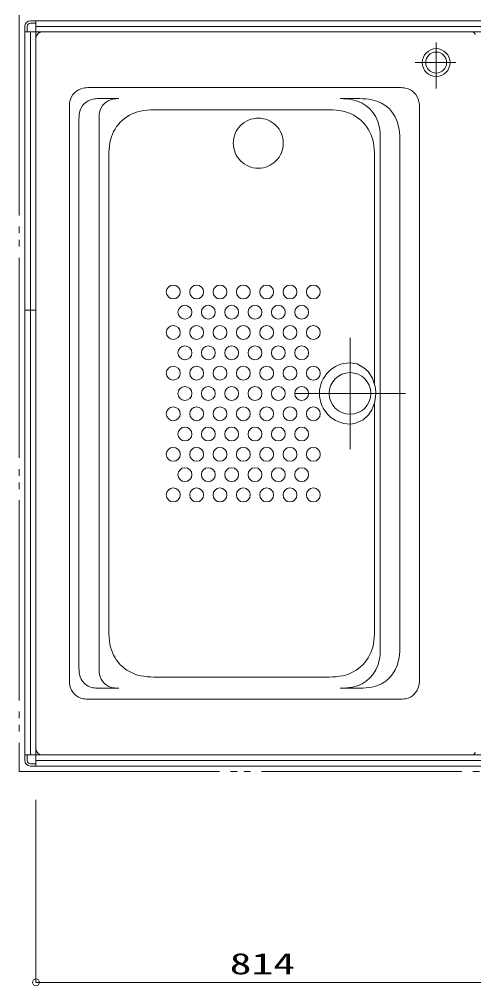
# Model space of a CAD drawing. Units: millimetres on the paper. Extents: x -305 to 305, y -152 to 152.
# Drawn here: x -234.9 to -194.1, y 16.8 to 103.7 of the extents above; entities that cross this region are included whole.
import ezdxf
from ezdxf.enums import TextEntityAlignment as Align

# ---------------------------------------------------------------- set-up
doc = ezdxf.new("R2010")
doc.units = ezdxf.units.MM
doc.linetypes.add('LONG_CHAIN', pattern=[21, 18, -1, 1, -1])
doc.linetypes.add('LONG_DOUBLE_CHAIN', pattern=[21.8, 18, -1, 0.6, -0.6, 0.6, -1])
doc.layers.add('0-0_0', color=7, linetype='Continuous', lineweight=9)
doc.layers.add('0-1_VIEW0001', color=7, linetype='Continuous', lineweight=9)
doc.styles.add('ＭＳ ゴシック', font='')
doc.styles.get('ＭＳ ゴシック').set_extended_font_data('MS Gothic')

# ---------------------------------------------------------------- blocks, each defined once
blk = doc.blocks.new('_ORIGIN')
at = {"layer": '0-0_0'}
blk.add_line((0, 0), (-1, 0), dxfattribs=at)
blk.add_circle((0, 0), 0.5, dxfattribs=at)

msp = doc.modelspace()

# ---------------------------------------------------------------- linework, layer by layer
at = {"layer": '0-1_VIEW0001'}
for p, q in [((-233.934, 103.573), (-233.434, 103.573)), ((-148.434, 103.573), (-233.434, 103.573)), ((-233.434, 36.573), (-233.434, 103.573)), ((-148.434, 103.573), (-233.434, 103.573)), ((-233.434, 103.573), (-233.434, 103.173)), ((-234.434, 102.573), (-234.434, 103.073)), ((-234.434, 37.573), (-234.434, 102.573)), ((-147.434, 102.573), (-234.434, 102.573)), ((-234.434, 102.573), (-234.434, 37.573)), ((-234.434, 102.573), (-234.034, 102.573)), ((-234.234, 102.573), (-234.234, 103.073)), ((-233.934, 103.373), (-233.434, 103.373)), ((-233.934, 37.573), (-233.934, 102.573)), ((-148.434, 103.073), (-233.434, 103.073)), ((-232.884, 102.574), (-194.184, 102.574)), ((-233.434, 38.123), (-233.434, 102.024)), ((-228.637, 97.574), (-200.732, 97.574)), ((-225.968, 96.582), (-227.767, 96.582)), ((-206.056, 96.582), (-204.306, 96.582)), ((-230.434, 44.371), (-230.434, 95.776)), ((-198.934, 95.776), (-198.934, 44.371)), ((-229.565, 94.784), (-229.565, 45.363)), ((-227.765, 94.784), (-227.765, 45.363)), ((-222.837, 95.573), (-207.032, 95.573)), ((-202.46, 92.987), (-202.46, 47.16)), ((-200.71, 92.987), (-200.71, 47.16)), ((-226.884, 91.434), (-226.884, 48.713)), ((-202.984, 91.44), (-202.984, 70.973)), ((-233.434, 77.573), (-234.434, 77.573)), ((-202.984, 48.707), (-202.984, 69.174)), ((-222.837, 44.573), (-207.032, 44.573)), ((-225.968, 43.565), (-227.767, 43.565)), ((-206.056, 43.565), (-204.306, 43.565)), ((-228.637, 42.573), (-200.732, 42.573)), ((-193.309, 37.573), (-234.434, 37.573)), ((-234.434, 37.573), (-234.434, 37.073)), ((-234.434, 37.573), (-234.034, 37.573)), ((-234.234, 37.573), (-234.234, 37.073)), ((-232.884, 37.573), (-194.184, 37.573)), ((-233.934, 36.773), (-233.434, 36.773)), ((-233.934, 36.573), (-233.434, 36.573)), ((-193.359, 37.073), (-233.434, 37.073)), ((-233.434, 36.573), (-233.434, 36.973)), ((-193.359, 36.573), (-233.434, 36.573)), ((-233.434, 36.573), (-193.359, 36.573)), ((-233.434, 33.533), (-233.434, 17.125)), ((-232.834, 17.125), (-193.334, 17.125))]:
    msp.add_line(p, q, dxfattribs=at)
at = {"layer": '0-1_VIEW0001', "linetype": 'LONG_CHAIN'}
for p, q in [((-197.434, 101.637), (-197.434, 97.481)), ((-195.668, 99.823), (-199.331, 99.823)), ((-205.184, 65.073), (-205.184, 75.073)), ((-200.184, 70.073), (-210.184, 70.073))]:
    msp.add_line(p, q, dxfattribs=at)
at = {"layer": '0-1_VIEW0001', "linetype": 'LONG_DOUBLE_CHAIN'}
msp.add_lwpolyline([(-234.934, 104.073), (-234.934, 36.073), (-193.359, 36.073)], dxfattribs=at)
at = {"layer": '0-1_VIEW0001'}
msp.add_lwpolyline([(-205.184, 72.823), (-204.554, 72.721), (-203.929, 72.389), (-203.56, 72.043), (-203.173, 71.459), (-202.895, 70.574), (-202.856, 70.073), (-202.943, 69.329), (-203.224, 68.591), (-203.517, 68.154), (-204.011, 67.698), (-204.761, 67.369), (-205.184, 67.323)], dxfattribs=at)
for centre, radius in [((-197.434, 99.823), 1.25), ((-197.434, 99.823), 0.94), ((-221.084, 79.198), 0.625), ((-218.984, 79.198), 0.625), ((-216.884, 79.198), 0.625), ((-214.784, 79.198), 0.625), ((-212.684, 79.198), 0.625), ((-210.584, 79.198), 0.625), ((-208.484, 79.198), 0.625), ((-220.034, 77.373), 0.625), ((-217.934, 77.373), 0.625), ((-215.834, 77.373), 0.625), ((-213.734, 77.373), 0.625), ((-211.634, 77.373), 0.625), ((-209.534, 77.373), 0.625), ((-221.084, 75.548), 0.625), ((-218.984, 75.548), 0.625), ((-216.884, 75.548), 0.625), ((-214.784, 75.548), 0.625), ((-212.684, 75.548), 0.625), ((-210.584, 75.548), 0.625), ((-208.484, 75.548), 0.625), ((-220.034, 73.723), 0.625), ((-217.934, 73.723), 0.625), ((-215.834, 73.723), 0.625), ((-213.734, 73.723), 0.625), ((-211.634, 73.723), 0.625), ((-209.534, 73.723), 0.625), ((-221.084, 71.898), 0.625), ((-218.984, 71.898), 0.625), ((-216.884, 71.898), 0.625), ((-214.784, 71.898), 0.625), ((-212.684, 71.898), 0.625), ((-210.584, 71.898), 0.625), ((-208.484, 71.898), 0.625), ((-205.184, 70.073), 1.875), ((-220.034, 70.073), 0.625), ((-217.934, 70.073), 0.625), ((-215.834, 70.073), 0.625), ((-213.734, 70.073), 0.625), ((-211.634, 70.073), 0.625), ((-209.534, 70.073), 0.625), ((-221.084, 68.248), 0.625), ((-218.984, 68.248), 0.625), ((-216.884, 68.248), 0.625), ((-214.784, 68.248), 0.625), ((-212.684, 68.248), 0.625), ((-210.584, 68.248), 0.625), ((-208.484, 68.248), 0.625), ((-220.034, 66.423), 0.625), ((-217.934, 66.423), 0.625), ((-215.834, 66.423), 0.625), ((-213.734, 66.423), 0.625), ((-211.634, 66.423), 0.625), ((-209.534, 66.423), 0.625), ((-221.084, 64.598), 0.625), ((-218.984, 64.598), 0.625), ((-216.884, 64.598), 0.625), ((-214.784, 64.598), 0.625), ((-212.684, 64.598), 0.625), ((-210.584, 64.598), 0.625), ((-208.484, 64.598), 0.625), ((-220.034, 62.773), 0.625), ((-217.934, 62.773), 0.625), ((-215.834, 62.773), 0.625), ((-213.734, 62.773), 0.625), ((-211.634, 62.773), 0.625), ((-209.534, 62.773), 0.625), ((-221.084, 60.948), 0.625), ((-218.984, 60.948), 0.625), ((-216.884, 60.948), 0.625), ((-214.784, 60.948), 0.625), ((-212.684, 60.948), 0.625), ((-210.584, 60.948), 0.625), ((-208.484, 60.948), 0.625)]:
    msp.add_circle(centre, radius, dxfattribs=at)
at = {"layer": '0-1_VIEW0001', "linetype": 'LONG_DOUBLE_CHAIN'}
msp.add_circle((-213.434, 92.573), 2.25, dxfattribs=at)
at = {"layer": '0-1_VIEW0001'}
for centre, radius, start, end in [((-233.934, 103.073), 0.5, 90, 180), ((-233.934, 103.073), 0.3, 90, 180), ((-232.884, 102.024), 0.55, 90, 180.00001), ((-194.184, 102.324), 0.25, 0, 90), ((-228.909, 96.049), 1.5, 100.47531, 169.52468), ((-228.637, 94.574), 3, 90, 100.47531), ((-200.732, 94.574), 3, 79.52468, 90), ((-200.459, 96.049), 1.5, 10.47531, 79.52469), ((-228.04, 95.057), 1.5, 100.47531, 169.52468), ((-227.767, 93.582), 3, 90, 100.47531), ((-226.24, 95.057), 1.5, 100.47531, 169.52468), ((-225.968, 93.582), 3, 90, 100.47531), ((-206.056, 90.582), 6, 79.52469, 90), ((-205.51, 93.532), 3, 10.47531, 79.52468), ((-204.306, 90.582), 6, 79.52469, 90), ((-203.76, 93.532), 3, 10.47531, 79.52468), ((-227.434, 95.776), 3, 169.52468, 180.00001), ((-201.934, 95.776), 3, 0, 10.47531), ((-226.565, 94.784), 3, 169.52468, 180.00001), ((-224.765, 94.784), 3, 169.52468, 180.00001), ((-223.334, 92.023), 3.5, 101.47834, 170.30368), ((-222.837, 89.573), 6, 90, 101.47834), ((-207.032, 89.573), 6, 78.52166, 90), ((-206.534, 92.023), 3.5, 9.69632, 78.52166), ((-208.46, 92.987), 6, 0, 10.47531), ((-206.71, 92.987), 6, 0, 10.47531), ((-219.884, 91.434), 7, 170.30368, 180), ((-209.984, 91.434), 7, 0, 9.69632), ((-205.184, 70.073), 2.75, 90, 270), ((-219.884, 48.713), 7, 179.99999, 189.69632), ((-209.984, 48.713), 7, 350.30368, 0), ((-223.334, 48.123), 3.5, 189.69632, 258.52166), ((-206.534, 48.123), 3.5, 281.47834, 350.30368), ((-208.46, 47.16), 6, 349.52469, 0), ((-206.71, 47.16), 6, 349.52469, 0), ((-205.51, 46.615), 3, 280.47532, 349.52469), ((-203.76, 46.615), 3, 280.47532, 349.52469), ((-226.565, 45.363), 3, 179.99999, 190.47532), ((-224.765, 45.363), 3, 179.99999, 190.47532), ((-227.434, 44.371), 3, 179.99999, 190.47532), ((-228.04, 45.09), 1.5, 190.47532, 259.52469), ((-226.24, 45.09), 1.5, 190.47532, 259.52469), ((-222.837, 50.573), 6, 258.52166, 270), ((-207.032, 50.573), 6, 270, 281.47834), ((-201.934, 44.371), 3, 349.52469, 0), ((-228.909, 44.098), 1.5, 190.47532, 259.52469), ((-227.767, 46.565), 3, 259.52469, 270), ((-225.968, 46.565), 3, 259.52469, 270), ((-206.056, 49.565), 6, 270, 280.47532), ((-204.306, 49.565), 6, 270, 280.47532), ((-200.459, 44.098), 1.5, 280.47531, 349.52469), ((-228.637, 45.573), 3, 259.52469, 270), ((-200.732, 45.573), 3, 270, 280.47532), ((-232.884, 38.123), 0.55, 179.99999, 270), ((-194.184, 37.823), 0.25, 270, 0), ((-233.934, 37.073), 0.5, 180, 270), ((-233.934, 37.073), 0.3, 180, 270)]:
    msp.add_arc(centre, radius, start, end, dxfattribs=at)

# ---------------------------------------------------------------- block references
at = {"layer": '0-1_VIEW0001', "xscale": 0.6, "yscale": 0.6, "rotation": 180}
msp.add_blockref('_ORIGIN', (-233.434, 17.125), dxfattribs=at)

# ---------------------------------------------------------------- texts
at = {"layer": '0-1_VIEW0001', "style": 'ＭＳ ゴシック', "width": 1.5}
msp.add_text('814', height=1.921, dxfattribs=at).set_placement((-216.008, 17.264), align=Align.BOTTOM_LEFT)

doc.saveas('drawing.dxf')
